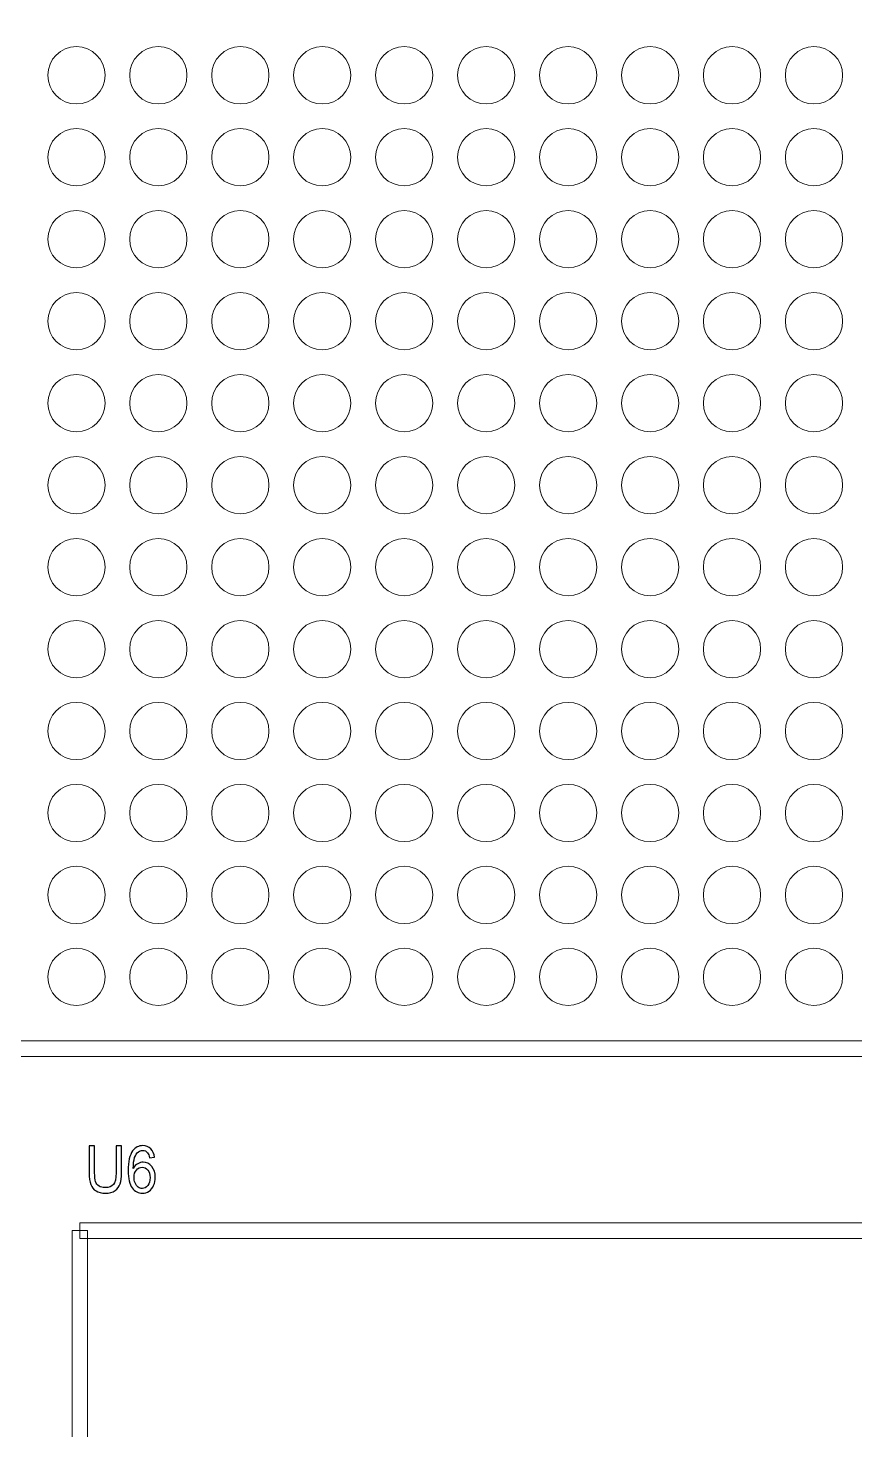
# Model space of a CAD drawing. Header units: millimetres. Extents: x -62 to 58, y -47 to 48.
# Drawn here: x 1.86 to 9.93, y -23.07 to -9.39 of the extents above; entities that cross this region are included whole.
import ezdxf

# ---------------------------------------------------------------- set-up
doc = ezdxf.new("R2010")
doc.units = ezdxf.units.MM
doc.header["$MEASUREMENT"] = 0
for name, color, linetype in [('BG_OUTLINE', 7, 'Continuous'), ('PG_SILKSCREEN_TOP', 7, 'Continuous'), ('PIN_SOLDERMASK_TOP', 7, 'Continuous'), ('RD_SILKSCREEN_TOP', 7, 'Continuous')]:
    doc.layers.add(name, color=color, linetype=linetype)

msp = doc.modelspace()

# ---------------------------------------------------------------- linework, layer by layer
at = {"layer": 'BG_OUTLINE', "lineweight": 9}
msp.add_open_spline([(-39.9999, -35.8165), (-39.9999, -35.8165), (-39.9999, 34.1833), (-39.9999, 34.1833), (-39.9999, 34.1833), (-39.9999, 34.1833), (39.9999, 34.1833), (39.9999, 34.1833), (39.9999, 34.1833), (39.9999, 34.1833), (39.9999, -35.8165), (39.9999, -35.8165), (39.9999, -35.8165), (39.9999, -35.8165), (-39.9999, -35.8165), (-39.9999, -35.8165)], degree=3, knots=[0, 0, 0, 0, 0.25, 0.25, 0.25, 0.25, 0.5, 0.5, 0.5, 0.5, 0.75, 0.75, 0.75, 0.75, 1, 1, 1, 1], dxfattribs=at)
at = {"layer": 'PG_SILKSCREEN_TOP', "lineweight": 9}
for points in [[(0.0314, -19.4249), (0.0314, -19.4249), (0.0314, -19.2725), (0.0314, -19.2725), (0.0314, -19.2725), (0.0314, -19.2725), (23.0317, -19.2725), (23.0317, -19.2725), (23.0317, -19.2725), (23.0317, -19.2725), (23.0317, -19.4249), (23.0317, -19.4249), (23.0317, -19.4249), (23.0317, -19.4249), (0.0314, -19.4249), (0.0314, -19.4249)], [(15.4652, -21.0477), (15.4652, -21.0477), (15.4652, -21.2001), (15.4652, -21.2001), (15.4652, -21.2001), (15.4652, -21.2001), (2.3655, -21.2001), (2.3655, -21.2001), (2.3655, -21.2001), (2.3655, -21.2001), (2.3655, -21.0477), (2.3655, -21.0477), (2.3655, -21.0477), (2.3655, -21.0477), (15.4652, -21.0477), (15.4652, -21.0477)], [(2.2893, -21.1239), (2.2893, -21.1239), (2.4417, -21.1239), (2.4417, -21.1239), (2.4417, -21.1239), (2.4417, -21.1239), (2.4417, -32.724), (2.4417, -32.724), (2.4417, -32.724), (2.4417, -32.724), (2.2893, -32.724), (2.2893, -32.724), (2.2893, -32.724), (2.2893, -32.724), (2.2893, -21.1239), (2.2893, -21.1239)]]:
    msp.add_open_spline(points, degree=3, knots=[0, 0, 0, 0, 0.25, 0.25, 0.25, 0.25, 0.5, 0.5, 0.5, 0.5, 0.75, 0.75, 0.75, 0.75, 1, 1, 1, 1], dxfattribs=at)
at = {"layer": 'PIN_SOLDERMASK_TOP', "lineweight": 9}
for points in [[(2.6111, -9.8485), (2.6111, -9.6942), (2.486, -9.5691), (2.3317, -9.5691), (2.3317, -9.5691), (2.1774, -9.5691), (2.0523, -9.6942), (2.0523, -9.8485), (2.0523, -9.8485), (2.0523, -10.0029), (2.1774, -10.1279), (2.3317, -10.1279), (2.3317, -10.1279), (2.486, -10.1279), (2.6111, -10.0029), (2.6111, -9.8485)], [(3.4109, -9.8485), (3.4109, -9.6942), (3.2858, -9.5691), (3.1315, -9.5691), (3.1315, -9.5691), (2.9772, -9.5691), (2.8521, -9.6942), (2.8521, -9.8485), (2.8521, -9.8485), (2.8521, -10.0029), (2.9772, -10.1279), (3.1315, -10.1279), (3.1315, -10.1279), (3.2858, -10.1279), (3.4109, -10.0029), (3.4109, -9.8485)], [(4.211, -9.8485), (4.211, -9.6942), (4.0859, -9.5691), (3.9316, -9.5691), (3.9316, -9.5691), (3.7773, -9.5691), (3.6522, -9.6942), (3.6522, -9.8485), (3.6522, -9.8485), (3.6522, -10.0029), (3.7773, -10.1279), (3.9316, -10.1279), (3.9316, -10.1279), (4.0859, -10.1279), (4.211, -10.0029), (4.211, -9.8485)], [(5.0109, -9.8485), (5.0109, -9.6942), (4.8858, -9.5691), (4.7315, -9.5691), (4.7315, -9.5691), (4.5772, -9.5691), (4.4521, -9.6942), (4.4521, -9.8485), (4.4521, -9.8485), (4.4521, -10.0029), (4.5772, -10.1279), (4.7315, -10.1279), (4.7315, -10.1279), (4.8858, -10.1279), (5.0109, -10.0029), (5.0109, -9.8485)], [(5.811, -9.8485), (5.811, -9.6942), (5.6859, -9.5691), (5.5316, -9.5691), (5.5316, -9.5691), (5.3773, -9.5691), (5.2522, -9.6942), (5.2522, -9.8485), (5.2522, -9.8485), (5.2522, -10.0029), (5.3773, -10.1279), (5.5316, -10.1279), (5.5316, -10.1279), (5.6859, -10.1279), (5.811, -10.0029), (5.811, -9.8485)], [(6.6111, -9.8485), (6.6111, -9.6942), (6.486, -9.5691), (6.3317, -9.5691), (6.3317, -9.5691), (6.1774, -9.5691), (6.0523, -9.6942), (6.0523, -9.8485), (6.0523, -9.8485), (6.0523, -10.0029), (6.1774, -10.1279), (6.3317, -10.1279), (6.3317, -10.1279), (6.486, -10.1279), (6.6111, -10.0029), (6.6111, -9.8485)], [(7.4109, -9.8485), (7.4109, -9.6942), (7.2858, -9.5691), (7.1315, -9.5691), (7.1315, -9.5691), (6.9772, -9.5691), (6.8521, -9.6942), (6.8521, -9.8485), (6.8521, -9.8485), (6.8521, -10.0029), (6.9772, -10.1279), (7.1315, -10.1279), (7.1315, -10.1279), (7.2858, -10.1279), (7.4109, -10.0029), (7.4109, -9.8485)], [(8.211, -9.8485), (8.211, -9.6942), (8.0859, -9.5691), (7.9316, -9.5691), (7.9316, -9.5691), (7.7773, -9.5691), (7.6522, -9.6942), (7.6522, -9.8485), (7.6522, -9.8485), (7.6522, -10.0029), (7.7773, -10.1279), (7.9316, -10.1279), (7.9316, -10.1279), (8.0859, -10.1279), (8.211, -10.0029), (8.211, -9.8485)], [(9.0109, -9.8485), (9.0109, -9.6942), (8.8858, -9.5691), (8.7315, -9.5691), (8.7315, -9.5691), (8.5771, -9.5691), (8.4521, -9.6942), (8.4521, -9.8485), (8.4521, -9.8485), (8.4521, -10.0029), (8.5771, -10.1279), (8.7315, -10.1279), (8.7315, -10.1279), (8.8858, -10.1279), (9.0109, -10.0029), (9.0109, -9.8485)], [(9.811, -9.8485), (9.811, -9.6942), (9.6859, -9.5691), (9.5316, -9.5691), (9.5316, -9.5691), (9.3772, -9.5691), (9.2522, -9.6942), (9.2522, -9.8485), (9.2522, -9.8485), (9.2522, -10.0029), (9.3772, -10.1279), (9.5316, -10.1279), (9.5316, -10.1279), (9.6859, -10.1279), (9.811, -10.0029), (9.811, -9.8485)], [(2.6111, -10.6486), (2.6111, -10.4943), (2.486, -10.3692), (2.3317, -10.3692), (2.3317, -10.3692), (2.1774, -10.3692), (2.0523, -10.4943), (2.0523, -10.6486), (2.0523, -10.6486), (2.0523, -10.803), (2.1774, -10.928), (2.3317, -10.928), (2.3317, -10.928), (2.486, -10.928), (2.6111, -10.803), (2.6111, -10.6486)], [(3.4109, -10.6486), (3.4109, -10.4943), (3.2858, -10.3692), (3.1315, -10.3692), (3.1315, -10.3692), (2.9772, -10.3692), (2.8521, -10.4943), (2.8521, -10.6486), (2.8521, -10.6486), (2.8521, -10.803), (2.9772, -10.928), (3.1315, -10.928), (3.1315, -10.928), (3.2858, -10.928), (3.4109, -10.803), (3.4109, -10.6486)], [(4.211, -10.6486), (4.211, -10.4943), (4.0859, -10.3692), (3.9316, -10.3692), (3.9316, -10.3692), (3.7773, -10.3692), (3.6522, -10.4943), (3.6522, -10.6486), (3.6522, -10.6486), (3.6522, -10.803), (3.7773, -10.928), (3.9316, -10.928), (3.9316, -10.928), (4.0859, -10.928), (4.211, -10.803), (4.211, -10.6486)], [(5.0109, -10.6486), (5.0109, -10.4943), (4.8858, -10.3692), (4.7315, -10.3692), (4.7315, -10.3692), (4.5772, -10.3692), (4.4521, -10.4943), (4.4521, -10.6486), (4.4521, -10.6486), (4.4521, -10.803), (4.5772, -10.928), (4.7315, -10.928), (4.7315, -10.928), (4.8858, -10.928), (5.0109, -10.803), (5.0109, -10.6486)], [(5.811, -10.6486), (5.811, -10.4943), (5.6859, -10.3692), (5.5316, -10.3692), (5.5316, -10.3692), (5.3773, -10.3692), (5.2522, -10.4943), (5.2522, -10.6486), (5.2522, -10.6486), (5.2522, -10.803), (5.3773, -10.928), (5.5316, -10.928), (5.5316, -10.928), (5.6859, -10.928), (5.811, -10.803), (5.811, -10.6486)], [(6.6111, -10.6486), (6.6111, -10.4943), (6.486, -10.3692), (6.3317, -10.3692), (6.3317, -10.3692), (6.1774, -10.3692), (6.0523, -10.4943), (6.0523, -10.6486), (6.0523, -10.6486), (6.0523, -10.803), (6.1774, -10.928), (6.3317, -10.928), (6.3317, -10.928), (6.486, -10.928), (6.6111, -10.803), (6.6111, -10.6486)], [(7.4109, -10.6486), (7.4109, -10.4943), (7.2858, -10.3692), (7.1315, -10.3692), (7.1315, -10.3692), (6.9772, -10.3692), (6.8521, -10.4943), (6.8521, -10.6486), (6.8521, -10.6486), (6.8521, -10.803), (6.9772, -10.928), (7.1315, -10.928), (7.1315, -10.928), (7.2858, -10.928), (7.4109, -10.803), (7.4109, -10.6486)], [(8.211, -10.6486), (8.211, -10.4943), (8.0859, -10.3692), (7.9316, -10.3692), (7.9316, -10.3692), (7.7773, -10.3692), (7.6522, -10.4943), (7.6522, -10.6486), (7.6522, -10.6486), (7.6522, -10.803), (7.7773, -10.928), (7.9316, -10.928), (7.9316, -10.928), (8.0859, -10.928), (8.211, -10.803), (8.211, -10.6486)], [(9.0109, -10.6486), (9.0109, -10.4943), (8.8858, -10.3692), (8.7315, -10.3692), (8.7315, -10.3692), (8.5771, -10.3692), (8.4521, -10.4943), (8.4521, -10.6486), (8.4521, -10.6486), (8.4521, -10.803), (8.5771, -10.928), (8.7315, -10.928), (8.7315, -10.928), (8.8858, -10.928), (9.0109, -10.803), (9.0109, -10.6486)], [(9.811, -10.6486), (9.811, -10.4943), (9.6859, -10.3692), (9.5316, -10.3692), (9.5316, -10.3692), (9.3772, -10.3692), (9.2522, -10.4943), (9.2522, -10.6486), (9.2522, -10.6486), (9.2522, -10.803), (9.3772, -10.928), (9.5316, -10.928), (9.5316, -10.928), (9.6859, -10.928), (9.811, -10.803), (9.811, -10.6486)], [(2.6111, -11.4485), (2.6111, -11.2942), (2.486, -11.1691), (2.3317, -11.1691), (2.3317, -11.1691), (2.1774, -11.1691), (2.0523, -11.2942), (2.0523, -11.4485), (2.0523, -11.4485), (2.0523, -11.6028), (2.1774, -11.7279), (2.3317, -11.7279), (2.3317, -11.7279), (2.486, -11.7279), (2.6111, -11.6028), (2.6111, -11.4485)], [(3.4109, -11.4485), (3.4109, -11.2942), (3.2858, -11.1691), (3.1315, -11.1691), (3.1315, -11.1691), (2.9772, -11.1691), (2.8521, -11.2942), (2.8521, -11.4485), (2.8521, -11.4485), (2.8521, -11.6028), (2.9772, -11.7279), (3.1315, -11.7279), (3.1315, -11.7279), (3.2858, -11.7279), (3.4109, -11.6028), (3.4109, -11.4485)], [(4.211, -11.4485), (4.211, -11.2942), (4.0859, -11.1691), (3.9316, -11.1691), (3.9316, -11.1691), (3.7773, -11.1691), (3.6522, -11.2942), (3.6522, -11.4485), (3.6522, -11.4485), (3.6522, -11.6028), (3.7773, -11.7279), (3.9316, -11.7279), (3.9316, -11.7279), (4.0859, -11.7279), (4.211, -11.6028), (4.211, -11.4485)], [(5.0109, -11.4485), (5.0109, -11.2942), (4.8858, -11.1691), (4.7315, -11.1691), (4.7315, -11.1691), (4.5772, -11.1691), (4.4521, -11.2942), (4.4521, -11.4485), (4.4521, -11.4485), (4.4521, -11.6028), (4.5772, -11.7279), (4.7315, -11.7279), (4.7315, -11.7279), (4.8858, -11.7279), (5.0109, -11.6028), (5.0109, -11.4485)], [(5.811, -11.4485), (5.811, -11.2942), (5.6859, -11.1691), (5.5316, -11.1691), (5.5316, -11.1691), (5.3773, -11.1691), (5.2522, -11.2942), (5.2522, -11.4485), (5.2522, -11.4485), (5.2522, -11.6028), (5.3773, -11.7279), (5.5316, -11.7279), (5.5316, -11.7279), (5.6859, -11.7279), (5.811, -11.6028), (5.811, -11.4485)], [(6.6111, -11.4485), (6.6111, -11.2942), (6.486, -11.1691), (6.3317, -11.1691), (6.3317, -11.1691), (6.1774, -11.1691), (6.0523, -11.2942), (6.0523, -11.4485), (6.0523, -11.4485), (6.0523, -11.6028), (6.1774, -11.7279), (6.3317, -11.7279), (6.3317, -11.7279), (6.486, -11.7279), (6.6111, -11.6028), (6.6111, -11.4485)], [(7.4109, -11.4485), (7.4109, -11.2942), (7.2858, -11.1691), (7.1315, -11.1691), (7.1315, -11.1691), (6.9772, -11.1691), (6.8521, -11.2942), (6.8521, -11.4485), (6.8521, -11.4485), (6.8521, -11.6028), (6.9772, -11.7279), (7.1315, -11.7279), (7.1315, -11.7279), (7.2858, -11.7279), (7.4109, -11.6028), (7.4109, -11.4485)], [(8.211, -11.4485), (8.211, -11.2942), (8.0859, -11.1691), (7.9316, -11.1691), (7.9316, -11.1691), (7.7773, -11.1691), (7.6522, -11.2942), (7.6522, -11.4485), (7.6522, -11.4485), (7.6522, -11.6028), (7.7773, -11.7279), (7.9316, -11.7279), (7.9316, -11.7279), (8.0859, -11.7279), (8.211, -11.6028), (8.211, -11.4485)], [(9.0109, -11.4485), (9.0109, -11.2942), (8.8858, -11.1691), (8.7315, -11.1691), (8.7315, -11.1691), (8.5771, -11.1691), (8.4521, -11.2942), (8.4521, -11.4485), (8.4521, -11.4485), (8.4521, -11.6028), (8.5771, -11.7279), (8.7315, -11.7279), (8.7315, -11.7279), (8.8858, -11.7279), (9.0109, -11.6028), (9.0109, -11.4485)], [(9.811, -11.4485), (9.811, -11.2942), (9.6859, -11.1691), (9.5316, -11.1691), (9.5316, -11.1691), (9.3772, -11.1691), (9.2522, -11.2942), (9.2522, -11.4485), (9.2522, -11.4485), (9.2522, -11.6028), (9.3772, -11.7279), (9.5316, -11.7279), (9.5316, -11.7279), (9.6859, -11.7279), (9.811, -11.6028), (9.811, -11.4485)], [(2.6111, -12.2486), (2.6111, -12.0943), (2.486, -11.9692), (2.3317, -11.9692), (2.3317, -11.9692), (2.1774, -11.9692), (2.0523, -12.0943), (2.0523, -12.2486), (2.0523, -12.2486), (2.0523, -12.4029), (2.1774, -12.528), (2.3317, -12.528), (2.3317, -12.528), (2.486, -12.528), (2.6111, -12.4029), (2.6111, -12.2486)], [(3.4109, -12.2486), (3.4109, -12.0943), (3.2858, -11.9692), (3.1315, -11.9692), (3.1315, -11.9692), (2.9772, -11.9692), (2.8521, -12.0943), (2.8521, -12.2486), (2.8521, -12.2486), (2.8521, -12.4029), (2.9772, -12.528), (3.1315, -12.528), (3.1315, -12.528), (3.2858, -12.528), (3.4109, -12.4029), (3.4109, -12.2486)], [(4.211, -12.2486), (4.211, -12.0943), (4.0859, -11.9692), (3.9316, -11.9692), (3.9316, -11.9692), (3.7773, -11.9692), (3.6522, -12.0943), (3.6522, -12.2486), (3.6522, -12.2486), (3.6522, -12.4029), (3.7773, -12.528), (3.9316, -12.528), (3.9316, -12.528), (4.0859, -12.528), (4.211, -12.4029), (4.211, -12.2486)], [(5.0109, -12.2486), (5.0109, -12.0943), (4.8858, -11.9692), (4.7315, -11.9692), (4.7315, -11.9692), (4.5772, -11.9692), (4.4521, -12.0943), (4.4521, -12.2486), (4.4521, -12.2486), (4.4521, -12.4029), (4.5772, -12.528), (4.7315, -12.528), (4.7315, -12.528), (4.8858, -12.528), (5.0109, -12.4029), (5.0109, -12.2486)], [(5.811, -12.2486), (5.811, -12.0943), (5.6859, -11.9692), (5.5316, -11.9692), (5.5316, -11.9692), (5.3773, -11.9692), (5.2522, -12.0943), (5.2522, -12.2486), (5.2522, -12.2486), (5.2522, -12.4029), (5.3773, -12.528), (5.5316, -12.528), (5.5316, -12.528), (5.6859, -12.528), (5.811, -12.4029), (5.811, -12.2486)], [(6.6111, -12.2486), (6.6111, -12.0943), (6.486, -11.9692), (6.3317, -11.9692), (6.3317, -11.9692), (6.1774, -11.9692), (6.0523, -12.0943), (6.0523, -12.2486), (6.0523, -12.2486), (6.0523, -12.4029), (6.1774, -12.528), (6.3317, -12.528), (6.3317, -12.528), (6.486, -12.528), (6.6111, -12.4029), (6.6111, -12.2486)], [(7.4109, -12.2486), (7.4109, -12.0943), (7.2858, -11.9692), (7.1315, -11.9692), (7.1315, -11.9692), (6.9772, -11.9692), (6.8521, -12.0943), (6.8521, -12.2486), (6.8521, -12.2486), (6.8521, -12.4029), (6.9772, -12.528), (7.1315, -12.528), (7.1315, -12.528), (7.2858, -12.528), (7.4109, -12.4029), (7.4109, -12.2486)], [(8.211, -12.2486), (8.211, -12.0943), (8.0859, -11.9692), (7.9316, -11.9692), (7.9316, -11.9692), (7.7773, -11.9692), (7.6522, -12.0943), (7.6522, -12.2486), (7.6522, -12.2486), (7.6522, -12.4029), (7.7773, -12.528), (7.9316, -12.528), (7.9316, -12.528), (8.0859, -12.528), (8.211, -12.4029), (8.211, -12.2486)], [(9.0109, -12.2486), (9.0109, -12.0943), (8.8858, -11.9692), (8.7315, -11.9692), (8.7315, -11.9692), (8.5771, -11.9692), (8.4521, -12.0943), (8.4521, -12.2486), (8.4521, -12.2486), (8.4521, -12.4029), (8.5771, -12.528), (8.7315, -12.528), (8.7315, -12.528), (8.8858, -12.528), (9.0109, -12.4029), (9.0109, -12.2486)], [(9.811, -12.2486), (9.811, -12.0943), (9.6859, -11.9692), (9.5316, -11.9692), (9.5316, -11.9692), (9.3772, -11.9692), (9.2522, -12.0943), (9.2522, -12.2486), (9.2522, -12.2486), (9.2522, -12.4029), (9.3772, -12.528), (9.5316, -12.528), (9.5316, -12.528), (9.6859, -12.528), (9.811, -12.4029), (9.811, -12.2486)], [(2.6111, -13.0484), (2.6111, -12.8941), (2.486, -12.769), (2.3317, -12.769), (2.3317, -12.769), (2.1774, -12.769), (2.0523, -12.8941), (2.0523, -13.0484), (2.0523, -13.0484), (2.0523, -13.2027), (2.1774, -13.3278), (2.3317, -13.3278), (2.3317, -13.3278), (2.486, -13.3278), (2.6111, -13.2027), (2.6111, -13.0484)], [(3.4109, -13.0484), (3.4109, -12.8941), (3.2858, -12.769), (3.1315, -12.769), (3.1315, -12.769), (2.9772, -12.769), (2.8521, -12.8941), (2.8521, -13.0484), (2.8521, -13.0484), (2.8521, -13.2027), (2.9772, -13.3278), (3.1315, -13.3278), (3.1315, -13.3278), (3.2858, -13.3278), (3.4109, -13.2027), (3.4109, -13.0484)], [(4.211, -13.0484), (4.211, -12.8941), (4.0859, -12.769), (3.9316, -12.769), (3.9316, -12.769), (3.7773, -12.769), (3.6522, -12.8941), (3.6522, -13.0484), (3.6522, -13.0484), (3.6522, -13.2027), (3.7773, -13.3278), (3.9316, -13.3278), (3.9316, -13.3278), (4.0859, -13.3278), (4.211, -13.2027), (4.211, -13.0484)], [(5.0109, -13.0484), (5.0109, -12.8941), (4.8858, -12.769), (4.7315, -12.769), (4.7315, -12.769), (4.5772, -12.769), (4.4521, -12.8941), (4.4521, -13.0484), (4.4521, -13.0484), (4.4521, -13.2027), (4.5772, -13.3278), (4.7315, -13.3278), (4.7315, -13.3278), (4.8858, -13.3278), (5.0109, -13.2027), (5.0109, -13.0484)], [(5.811, -13.0484), (5.811, -12.8941), (5.6859, -12.769), (5.5316, -12.769), (5.5316, -12.769), (5.3773, -12.769), (5.2522, -12.8941), (5.2522, -13.0484), (5.2522, -13.0484), (5.2522, -13.2027), (5.3773, -13.3278), (5.5316, -13.3278), (5.5316, -13.3278), (5.6859, -13.3278), (5.811, -13.2027), (5.811, -13.0484)], [(6.6111, -13.0484), (6.6111, -12.8941), (6.486, -12.769), (6.3317, -12.769), (6.3317, -12.769), (6.1774, -12.769), (6.0523, -12.8941), (6.0523, -13.0484), (6.0523, -13.0484), (6.0523, -13.2027), (6.1774, -13.3278), (6.3317, -13.3278), (6.3317, -13.3278), (6.486, -13.3278), (6.6111, -13.2027), (6.6111, -13.0484)], [(7.4109, -13.0484), (7.4109, -12.8941), (7.2858, -12.769), (7.1315, -12.769), (7.1315, -12.769), (6.9772, -12.769), (6.8521, -12.8941), (6.8521, -13.0484), (6.8521, -13.0484), (6.8521, -13.2027), (6.9772, -13.3278), (7.1315, -13.3278), (7.1315, -13.3278), (7.2858, -13.3278), (7.4109, -13.2027), (7.4109, -13.0484)], [(8.211, -13.0484), (8.211, -12.8941), (8.0859, -12.769), (7.9316, -12.769), (7.9316, -12.769), (7.7773, -12.769), (7.6522, -12.8941), (7.6522, -13.0484), (7.6522, -13.0484), (7.6522, -13.2027), (7.7773, -13.3278), (7.9316, -13.3278), (7.9316, -13.3278), (8.0859, -13.3278), (8.211, -13.2027), (8.211, -13.0484)], [(9.0109, -13.0484), (9.0109, -12.8941), (8.8858, -12.769), (8.7315, -12.769), (8.7315, -12.769), (8.5771, -12.769), (8.4521, -12.8941), (8.4521, -13.0484), (8.4521, -13.0484), (8.4521, -13.2027), (8.5771, -13.3278), (8.7315, -13.3278), (8.7315, -13.3278), (8.8858, -13.3278), (9.0109, -13.2027), (9.0109, -13.0484)], [(9.811, -13.0484), (9.811, -12.8941), (9.6859, -12.769), (9.5316, -12.769), (9.5316, -12.769), (9.3772, -12.769), (9.2522, -12.8941), (9.2522, -13.0484), (9.2522, -13.0484), (9.2522, -13.2027), (9.3772, -13.3278), (9.5316, -13.3278), (9.5316, -13.3278), (9.6859, -13.3278), (9.811, -13.2027), (9.811, -13.0484)], [(2.6111, -13.8485), (2.6111, -13.6942), (2.486, -13.5691), (2.3317, -13.5691), (2.3317, -13.5691), (2.1774, -13.5691), (2.0523, -13.6942), (2.0523, -13.8485), (2.0523, -13.8485), (2.0523, -14.0028), (2.1774, -14.1279), (2.3317, -14.1279), (2.3317, -14.1279), (2.486, -14.1279), (2.6111, -14.0028), (2.6111, -13.8485)], [(3.4109, -13.8485), (3.4109, -13.6942), (3.2858, -13.5691), (3.1315, -13.5691), (3.1315, -13.5691), (2.9772, -13.5691), (2.8521, -13.6942), (2.8521, -13.8485), (2.8521, -13.8485), (2.8521, -14.0028), (2.9772, -14.1279), (3.1315, -14.1279), (3.1315, -14.1279), (3.2858, -14.1279), (3.4109, -14.0028), (3.4109, -13.8485)], [(4.211, -13.8485), (4.211, -13.6942), (4.0859, -13.5691), (3.9316, -13.5691), (3.9316, -13.5691), (3.7773, -13.5691), (3.6522, -13.6942), (3.6522, -13.8485), (3.6522, -13.8485), (3.6522, -14.0028), (3.7773, -14.1279), (3.9316, -14.1279), (3.9316, -14.1279), (4.0859, -14.1279), (4.211, -14.0028), (4.211, -13.8485)], [(5.0109, -13.8485), (5.0109, -13.6942), (4.8858, -13.5691), (4.7315, -13.5691), (4.7315, -13.5691), (4.5772, -13.5691), (4.4521, -13.6942), (4.4521, -13.8485), (4.4521, -13.8485), (4.4521, -14.0028), (4.5772, -14.1279), (4.7315, -14.1279), (4.7315, -14.1279), (4.8858, -14.1279), (5.0109, -14.0028), (5.0109, -13.8485)], [(5.811, -13.8485), (5.811, -13.6942), (5.6859, -13.5691), (5.5316, -13.5691), (5.5316, -13.5691), (5.3773, -13.5691), (5.2522, -13.6942), (5.2522, -13.8485), (5.2522, -13.8485), (5.2522, -14.0028), (5.3773, -14.1279), (5.5316, -14.1279), (5.5316, -14.1279), (5.6859, -14.1279), (5.811, -14.0028), (5.811, -13.8485)], [(6.6111, -13.8485), (6.6111, -13.6942), (6.486, -13.5691), (6.3317, -13.5691), (6.3317, -13.5691), (6.1774, -13.5691), (6.0523, -13.6942), (6.0523, -13.8485), (6.0523, -13.8485), (6.0523, -14.0028), (6.1774, -14.1279), (6.3317, -14.1279), (6.3317, -14.1279), (6.486, -14.1279), (6.6111, -14.0028), (6.6111, -13.8485)], [(7.4109, -13.8485), (7.4109, -13.6942), (7.2858, -13.5691), (7.1315, -13.5691), (7.1315, -13.5691), (6.9772, -13.5691), (6.8521, -13.6942), (6.8521, -13.8485), (6.8521, -13.8485), (6.8521, -14.0028), (6.9772, -14.1279), (7.1315, -14.1279), (7.1315, -14.1279), (7.2858, -14.1279), (7.4109, -14.0028), (7.4109, -13.8485)], [(8.211, -13.8485), (8.211, -13.6942), (8.0859, -13.5691), (7.9316, -13.5691), (7.9316, -13.5691), (7.7773, -13.5691), (7.6522, -13.6942), (7.6522, -13.8485), (7.6522, -13.8485), (7.6522, -14.0028), (7.7773, -14.1279), (7.9316, -14.1279), (7.9316, -14.1279), (8.0859, -14.1279), (8.211, -14.0028), (8.211, -13.8485)], [(9.0109, -13.8485), (9.0109, -13.6942), (8.8858, -13.5691), (8.7315, -13.5691), (8.7315, -13.5691), (8.5771, -13.5691), (8.4521, -13.6942), (8.4521, -13.8485), (8.4521, -13.8485), (8.4521, -14.0028), (8.5771, -14.1279), (8.7315, -14.1279), (8.7315, -14.1279), (8.8858, -14.1279), (9.0109, -14.0028), (9.0109, -13.8485)], [(9.811, -13.8485), (9.811, -13.6942), (9.6859, -13.5691), (9.5316, -13.5691), (9.5316, -13.5691), (9.3772, -13.5691), (9.2522, -13.6942), (9.2522, -13.8485), (9.2522, -13.8485), (9.2522, -14.0028), (9.3772, -14.1279), (9.5316, -14.1279), (9.5316, -14.1279), (9.6859, -14.1279), (9.811, -14.0028), (9.811, -13.8485)], [(2.6111, -14.6486), (2.6111, -14.4943), (2.486, -14.3692), (2.3317, -14.3692), (2.3317, -14.3692), (2.1774, -14.3692), (2.0523, -14.4943), (2.0523, -14.6486), (2.0523, -14.6486), (2.0523, -14.8029), (2.1774, -14.928), (2.3317, -14.928), (2.3317, -14.928), (2.486, -14.928), (2.6111, -14.8029), (2.6111, -14.6486)], [(3.4109, -14.6486), (3.4109, -14.4943), (3.2858, -14.3692), (3.1315, -14.3692), (3.1315, -14.3692), (2.9772, -14.3692), (2.8521, -14.4943), (2.8521, -14.6486), (2.8521, -14.6486), (2.8521, -14.8029), (2.9772, -14.928), (3.1315, -14.928), (3.1315, -14.928), (3.2858, -14.928), (3.4109, -14.8029), (3.4109, -14.6486)], [(4.211, -14.6486), (4.211, -14.4943), (4.0859, -14.3692), (3.9316, -14.3692), (3.9316, -14.3692), (3.7773, -14.3692), (3.6522, -14.4943), (3.6522, -14.6486), (3.6522, -14.6486), (3.6522, -14.8029), (3.7773, -14.928), (3.9316, -14.928), (3.9316, -14.928), (4.0859, -14.928), (4.211, -14.8029), (4.211, -14.6486)], [(5.0109, -14.6486), (5.0109, -14.4943), (4.8858, -14.3692), (4.7315, -14.3692), (4.7315, -14.3692), (4.5772, -14.3692), (4.4521, -14.4943), (4.4521, -14.6486), (4.4521, -14.6486), (4.4521, -14.8029), (4.5772, -14.928), (4.7315, -14.928), (4.7315, -14.928), (4.8858, -14.928), (5.0109, -14.8029), (5.0109, -14.6486)], [(5.811, -14.6486), (5.811, -14.4943), (5.6859, -14.3692), (5.5316, -14.3692), (5.5316, -14.3692), (5.3773, -14.3692), (5.2522, -14.4943), (5.2522, -14.6486), (5.2522, -14.6486), (5.2522, -14.8029), (5.3773, -14.928), (5.5316, -14.928), (5.5316, -14.928), (5.6859, -14.928), (5.811, -14.8029), (5.811, -14.6486)], [(6.6111, -14.6486), (6.6111, -14.4943), (6.486, -14.3692), (6.3317, -14.3692), (6.3317, -14.3692), (6.1774, -14.3692), (6.0523, -14.4943), (6.0523, -14.6486), (6.0523, -14.6486), (6.0523, -14.8029), (6.1774, -14.928), (6.3317, -14.928), (6.3317, -14.928), (6.486, -14.928), (6.6111, -14.8029), (6.6111, -14.6486)], [(7.4109, -14.6486), (7.4109, -14.4943), (7.2858, -14.3692), (7.1315, -14.3692), (7.1315, -14.3692), (6.9772, -14.3692), (6.8521, -14.4943), (6.8521, -14.6486), (6.8521, -14.6486), (6.8521, -14.8029), (6.9772, -14.928), (7.1315, -14.928), (7.1315, -14.928), (7.2858, -14.928), (7.4109, -14.8029), (7.4109, -14.6486)], [(8.211, -14.6486), (8.211, -14.4943), (8.0859, -14.3692), (7.9316, -14.3692), (7.9316, -14.3692), (7.7773, -14.3692), (7.6522, -14.4943), (7.6522, -14.6486), (7.6522, -14.6486), (7.6522, -14.8029), (7.7773, -14.928), (7.9316, -14.928), (7.9316, -14.928), (8.0859, -14.928), (8.211, -14.8029), (8.211, -14.6486)], [(9.0109, -14.6486), (9.0109, -14.4943), (8.8858, -14.3692), (8.7315, -14.3692), (8.7315, -14.3692), (8.5771, -14.3692), (8.4521, -14.4943), (8.4521, -14.6486), (8.4521, -14.6486), (8.4521, -14.8029), (8.5771, -14.928), (8.7315, -14.928), (8.7315, -14.928), (8.8858, -14.928), (9.0109, -14.8029), (9.0109, -14.6486)], [(9.811, -14.6486), (9.811, -14.4943), (9.6859, -14.3692), (9.5316, -14.3692), (9.5316, -14.3692), (9.3772, -14.3692), (9.2522, -14.4943), (9.2522, -14.6486), (9.2522, -14.6486), (9.2522, -14.8029), (9.3772, -14.928), (9.5316, -14.928), (9.5316, -14.928), (9.6859, -14.928), (9.811, -14.8029), (9.811, -14.6486)], [(2.6111, -15.4485), (2.6111, -15.2942), (2.486, -15.1691), (2.3317, -15.1691), (2.3317, -15.1691), (2.1774, -15.1691), (2.0523, -15.2942), (2.0523, -15.4485), (2.0523, -15.4485), (2.0523, -15.6028), (2.1774, -15.7279), (2.3317, -15.7279), (2.3317, -15.7279), (2.486, -15.7279), (2.6111, -15.6028), (2.6111, -15.4485)], [(3.4109, -15.4485), (3.4109, -15.2942), (3.2858, -15.1691), (3.1315, -15.1691), (3.1315, -15.1691), (2.9772, -15.1691), (2.8521, -15.2942), (2.8521, -15.4485), (2.8521, -15.4485), (2.8521, -15.6028), (2.9772, -15.7279), (3.1315, -15.7279), (3.1315, -15.7279), (3.2858, -15.7279), (3.4109, -15.6028), (3.4109, -15.4485)], [(4.211, -15.4485), (4.211, -15.2942), (4.0859, -15.1691), (3.9316, -15.1691), (3.9316, -15.1691), (3.7773, -15.1691), (3.6522, -15.2942), (3.6522, -15.4485), (3.6522, -15.4485), (3.6522, -15.6028), (3.7773, -15.7279), (3.9316, -15.7279), (3.9316, -15.7279), (4.0859, -15.7279), (4.211, -15.6028), (4.211, -15.4485)], [(5.0109, -15.4485), (5.0109, -15.2942), (4.8858, -15.1691), (4.7315, -15.1691), (4.7315, -15.1691), (4.5772, -15.1691), (4.4521, -15.2942), (4.4521, -15.4485), (4.4521, -15.4485), (4.4521, -15.6028), (4.5772, -15.7279), (4.7315, -15.7279), (4.7315, -15.7279), (4.8858, -15.7279), (5.0109, -15.6028), (5.0109, -15.4485)], [(5.811, -15.4485), (5.811, -15.2942), (5.6859, -15.1691), (5.5316, -15.1691), (5.5316, -15.1691), (5.3773, -15.1691), (5.2522, -15.2942), (5.2522, -15.4485), (5.2522, -15.4485), (5.2522, -15.6028), (5.3773, -15.7279), (5.5316, -15.7279), (5.5316, -15.7279), (5.6859, -15.7279), (5.811, -15.6028), (5.811, -15.4485)], [(6.6111, -15.4485), (6.6111, -15.2942), (6.486, -15.1691), (6.3317, -15.1691), (6.3317, -15.1691), (6.1774, -15.1691), (6.0523, -15.2942), (6.0523, -15.4485), (6.0523, -15.4485), (6.0523, -15.6028), (6.1774, -15.7279), (6.3317, -15.7279), (6.3317, -15.7279), (6.486, -15.7279), (6.6111, -15.6028), (6.6111, -15.4485)], [(7.4109, -15.4485), (7.4109, -15.2942), (7.2858, -15.1691), (7.1315, -15.1691), (7.1315, -15.1691), (6.9772, -15.1691), (6.8521, -15.2942), (6.8521, -15.4485), (6.8521, -15.4485), (6.8521, -15.6028), (6.9772, -15.7279), (7.1315, -15.7279), (7.1315, -15.7279), (7.2858, -15.7279), (7.4109, -15.6028), (7.4109, -15.4485)], [(8.211, -15.4485), (8.211, -15.2942), (8.0859, -15.1691), (7.9316, -15.1691), (7.9316, -15.1691), (7.7773, -15.1691), (7.6522, -15.2942), (7.6522, -15.4485), (7.6522, -15.4485), (7.6522, -15.6028), (7.7773, -15.7279), (7.9316, -15.7279), (7.9316, -15.7279), (8.0859, -15.7279), (8.211, -15.6028), (8.211, -15.4485)], [(9.0109, -15.4485), (9.0109, -15.2942), (8.8858, -15.1691), (8.7315, -15.1691), (8.7315, -15.1691), (8.5771, -15.1691), (8.4521, -15.2942), (8.4521, -15.4485), (8.4521, -15.4485), (8.4521, -15.6028), (8.5771, -15.7279), (8.7315, -15.7279), (8.7315, -15.7279), (8.8858, -15.7279), (9.0109, -15.6028), (9.0109, -15.4485)], [(9.811, -15.4485), (9.811, -15.2942), (9.6859, -15.1691), (9.5316, -15.1691), (9.5316, -15.1691), (9.3772, -15.1691), (9.2522, -15.2942), (9.2522, -15.4485), (9.2522, -15.4485), (9.2522, -15.6028), (9.3772, -15.7279), (9.5316, -15.7279), (9.5316, -15.7279), (9.6859, -15.7279), (9.811, -15.6028), (9.811, -15.4485)], [(2.6111, -16.2486), (2.6111, -16.0943), (2.486, -15.9692), (2.3317, -15.9692), (2.3317, -15.9692), (2.1774, -15.9692), (2.0523, -16.0943), (2.0523, -16.2486), (2.0523, -16.2486), (2.0523, -16.4029), (2.1774, -16.528), (2.3317, -16.528), (2.3317, -16.528), (2.486, -16.528), (2.6111, -16.4029), (2.6111, -16.2486)], [(3.4109, -16.2486), (3.4109, -16.0943), (3.2858, -15.9692), (3.1315, -15.9692), (3.1315, -15.9692), (2.9772, -15.9692), (2.8521, -16.0943), (2.8521, -16.2486), (2.8521, -16.2486), (2.8521, -16.4029), (2.9772, -16.528), (3.1315, -16.528), (3.1315, -16.528), (3.2858, -16.528), (3.4109, -16.4029), (3.4109, -16.2486)], [(4.211, -16.2486), (4.211, -16.0943), (4.0859, -15.9692), (3.9316, -15.9692), (3.9316, -15.9692), (3.7773, -15.9692), (3.6522, -16.0943), (3.6522, -16.2486), (3.6522, -16.2486), (3.6522, -16.4029), (3.7773, -16.528), (3.9316, -16.528), (3.9316, -16.528), (4.0859, -16.528), (4.211, -16.4029), (4.211, -16.2486)], [(5.0109, -16.2486), (5.0109, -16.0943), (4.8858, -15.9692), (4.7315, -15.9692), (4.7315, -15.9692), (4.5772, -15.9692), (4.4521, -16.0943), (4.4521, -16.2486), (4.4521, -16.2486), (4.4521, -16.4029), (4.5772, -16.528), (4.7315, -16.528), (4.7315, -16.528), (4.8858, -16.528), (5.0109, -16.4029), (5.0109, -16.2486)], [(5.811, -16.2486), (5.811, -16.0943), (5.6859, -15.9692), (5.5316, -15.9692), (5.5316, -15.9692), (5.3773, -15.9692), (5.2522, -16.0943), (5.2522, -16.2486), (5.2522, -16.2486), (5.2522, -16.4029), (5.3773, -16.528), (5.5316, -16.528), (5.5316, -16.528), (5.6859, -16.528), (5.811, -16.4029), (5.811, -16.2486)], [(6.6111, -16.2486), (6.6111, -16.0943), (6.486, -15.9692), (6.3317, -15.9692), (6.3317, -15.9692), (6.1774, -15.9692), (6.0523, -16.0943), (6.0523, -16.2486), (6.0523, -16.2486), (6.0523, -16.4029), (6.1774, -16.528), (6.3317, -16.528), (6.3317, -16.528), (6.486, -16.528), (6.6111, -16.4029), (6.6111, -16.2486)], [(7.4109, -16.2486), (7.4109, -16.0943), (7.2858, -15.9692), (7.1315, -15.9692), (7.1315, -15.9692), (6.9772, -15.9692), (6.8521, -16.0943), (6.8521, -16.2486), (6.8521, -16.2486), (6.8521, -16.4029), (6.9772, -16.528), (7.1315, -16.528), (7.1315, -16.528), (7.2858, -16.528), (7.4109, -16.4029), (7.4109, -16.2486)], [(8.211, -16.2486), (8.211, -16.0943), (8.0859, -15.9692), (7.9316, -15.9692), (7.9316, -15.9692), (7.7773, -15.9692), (7.6522, -16.0943), (7.6522, -16.2486), (7.6522, -16.2486), (7.6522, -16.4029), (7.7773, -16.528), (7.9316, -16.528), (7.9316, -16.528), (8.0859, -16.528), (8.211, -16.4029), (8.211, -16.2486)], [(9.0109, -16.2486), (9.0109, -16.0943), (8.8858, -15.9692), (8.7315, -15.9692), (8.7315, -15.9692), (8.5771, -15.9692), (8.4521, -16.0943), (8.4521, -16.2486), (8.4521, -16.2486), (8.4521, -16.4029), (8.5771, -16.528), (8.7315, -16.528), (8.7315, -16.528), (8.8858, -16.528), (9.0109, -16.4029), (9.0109, -16.2486)], [(9.811, -16.2486), (9.811, -16.0943), (9.6859, -15.9692), (9.5316, -15.9692), (9.5316, -15.9692), (9.3772, -15.9692), (9.2522, -16.0943), (9.2522, -16.2486), (9.2522, -16.2486), (9.2522, -16.4029), (9.3772, -16.528), (9.5316, -16.528), (9.5316, -16.528), (9.6859, -16.528), (9.811, -16.4029), (9.811, -16.2486)], [(2.6111, -17.0484), (2.6111, -16.8941), (2.486, -16.769), (2.3317, -16.769), (2.3317, -16.769), (2.1774, -16.769), (2.0523, -16.8941), (2.0523, -17.0484), (2.0523, -17.0484), (2.0523, -17.2027), (2.1774, -17.3278), (2.3317, -17.3278), (2.3317, -17.3278), (2.486, -17.3278), (2.6111, -17.2027), (2.6111, -17.0484)], [(3.4109, -17.0484), (3.4109, -16.8941), (3.2858, -16.769), (3.1315, -16.769), (3.1315, -16.769), (2.9772, -16.769), (2.8521, -16.8941), (2.8521, -17.0484), (2.8521, -17.0484), (2.8521, -17.2027), (2.9772, -17.3278), (3.1315, -17.3278), (3.1315, -17.3278), (3.2858, -17.3278), (3.4109, -17.2027), (3.4109, -17.0484)], [(4.211, -17.0484), (4.211, -16.8941), (4.0859, -16.769), (3.9316, -16.769), (3.9316, -16.769), (3.7773, -16.769), (3.6522, -16.8941), (3.6522, -17.0484), (3.6522, -17.0484), (3.6522, -17.2027), (3.7773, -17.3278), (3.9316, -17.3278), (3.9316, -17.3278), (4.0859, -17.3278), (4.211, -17.2027), (4.211, -17.0484)], [(5.0109, -17.0484), (5.0109, -16.8941), (4.8858, -16.769), (4.7315, -16.769), (4.7315, -16.769), (4.5772, -16.769), (4.4521, -16.8941), (4.4521, -17.0484), (4.4521, -17.0484), (4.4521, -17.2027), (4.5772, -17.3278), (4.7315, -17.3278), (4.7315, -17.3278), (4.8858, -17.3278), (5.0109, -17.2027), (5.0109, -17.0484)], [(5.811, -17.0484), (5.811, -16.8941), (5.6859, -16.769), (5.5316, -16.769), (5.5316, -16.769), (5.3773, -16.769), (5.2522, -16.8941), (5.2522, -17.0484), (5.2522, -17.0484), (5.2522, -17.2027), (5.3773, -17.3278), (5.5316, -17.3278), (5.5316, -17.3278), (5.6859, -17.3278), (5.811, -17.2027), (5.811, -17.0484)], [(6.6111, -17.0484), (6.6111, -16.8941), (6.486, -16.769), (6.3317, -16.769), (6.3317, -16.769), (6.1774, -16.769), (6.0523, -16.8941), (6.0523, -17.0484), (6.0523, -17.0484), (6.0523, -17.2027), (6.1774, -17.3278), (6.3317, -17.3278), (6.3317, -17.3278), (6.486, -17.3278), (6.6111, -17.2027), (6.6111, -17.0484)], [(7.4109, -17.0484), (7.4109, -16.8941), (7.2858, -16.769), (7.1315, -16.769), (7.1315, -16.769), (6.9772, -16.769), (6.8521, -16.8941), (6.8521, -17.0484), (6.8521, -17.0484), (6.8521, -17.2027), (6.9772, -17.3278), (7.1315, -17.3278), (7.1315, -17.3278), (7.2858, -17.3278), (7.4109, -17.2027), (7.4109, -17.0484)], [(8.211, -17.0484), (8.211, -16.8941), (8.0859, -16.769), (7.9316, -16.769), (7.9316, -16.769), (7.7773, -16.769), (7.6522, -16.8941), (7.6522, -17.0484), (7.6522, -17.0484), (7.6522, -17.2027), (7.7773, -17.3278), (7.9316, -17.3278), (7.9316, -17.3278), (8.0859, -17.3278), (8.211, -17.2027), (8.211, -17.0484)], [(9.0109, -17.0484), (9.0109, -16.8941), (8.8858, -16.769), (8.7315, -16.769), (8.7315, -16.769), (8.5771, -16.769), (8.4521, -16.8941), (8.4521, -17.0484), (8.4521, -17.0484), (8.4521, -17.2027), (8.5771, -17.3278), (8.7315, -17.3278), (8.7315, -17.3278), (8.8858, -17.3278), (9.0109, -17.2027), (9.0109, -17.0484)], [(9.811, -17.0484), (9.811, -16.8941), (9.6859, -16.769), (9.5316, -16.769), (9.5316, -16.769), (9.3772, -16.769), (9.2522, -16.8941), (9.2522, -17.0484), (9.2522, -17.0484), (9.2522, -17.2027), (9.3772, -17.3278), (9.5316, -17.3278), (9.5316, -17.3278), (9.6859, -17.3278), (9.811, -17.2027), (9.811, -17.0484)], [(2.6111, -17.8485), (2.6111, -17.6942), (2.486, -17.5691), (2.3317, -17.5691), (2.3317, -17.5691), (2.1774, -17.5691), (2.0523, -17.6942), (2.0523, -17.8485), (2.0523, -17.8485), (2.0523, -18.0028), (2.1774, -18.1279), (2.3317, -18.1279), (2.3317, -18.1279), (2.486, -18.1279), (2.6111, -18.0028), (2.6111, -17.8485)], [(3.4109, -17.8485), (3.4109, -17.6942), (3.2858, -17.5691), (3.1315, -17.5691), (3.1315, -17.5691), (2.9772, -17.5691), (2.8521, -17.6942), (2.8521, -17.8485), (2.8521, -17.8485), (2.8521, -18.0028), (2.9772, -18.1279), (3.1315, -18.1279), (3.1315, -18.1279), (3.2858, -18.1279), (3.4109, -18.0028), (3.4109, -17.8485)], [(4.211, -17.8485), (4.211, -17.6942), (4.0859, -17.5691), (3.9316, -17.5691), (3.9316, -17.5691), (3.7773, -17.5691), (3.6522, -17.6942), (3.6522, -17.8485), (3.6522, -17.8485), (3.6522, -18.0028), (3.7773, -18.1279), (3.9316, -18.1279), (3.9316, -18.1279), (4.0859, -18.1279), (4.211, -18.0028), (4.211, -17.8485)], [(5.0109, -17.8485), (5.0109, -17.6942), (4.8858, -17.5691), (4.7315, -17.5691), (4.7315, -17.5691), (4.5772, -17.5691), (4.4521, -17.6942), (4.4521, -17.8485), (4.4521, -17.8485), (4.4521, -18.0028), (4.5772, -18.1279), (4.7315, -18.1279), (4.7315, -18.1279), (4.8858, -18.1279), (5.0109, -18.0028), (5.0109, -17.8485)], [(5.811, -17.8485), (5.811, -17.6942), (5.6859, -17.5691), (5.5316, -17.5691), (5.5316, -17.5691), (5.3773, -17.5691), (5.2522, -17.6942), (5.2522, -17.8485), (5.2522, -17.8485), (5.2522, -18.0028), (5.3773, -18.1279), (5.5316, -18.1279), (5.5316, -18.1279), (5.6859, -18.1279), (5.811, -18.0028), (5.811, -17.8485)], [(6.6111, -17.8485), (6.6111, -17.6942), (6.486, -17.5691), (6.3317, -17.5691), (6.3317, -17.5691), (6.1774, -17.5691), (6.0523, -17.6942), (6.0523, -17.8485), (6.0523, -17.8485), (6.0523, -18.0028), (6.1774, -18.1279), (6.3317, -18.1279), (6.3317, -18.1279), (6.486, -18.1279), (6.6111, -18.0028), (6.6111, -17.8485)], [(7.4109, -17.8485), (7.4109, -17.6942), (7.2858, -17.5691), (7.1315, -17.5691), (7.1315, -17.5691), (6.9772, -17.5691), (6.8521, -17.6942), (6.8521, -17.8485), (6.8521, -17.8485), (6.8521, -18.0028), (6.9772, -18.1279), (7.1315, -18.1279), (7.1315, -18.1279), (7.2858, -18.1279), (7.4109, -18.0028), (7.4109, -17.8485)], [(8.211, -17.8485), (8.211, -17.6942), (8.0859, -17.5691), (7.9316, -17.5691), (7.9316, -17.5691), (7.7773, -17.5691), (7.6522, -17.6942), (7.6522, -17.8485), (7.6522, -17.8485), (7.6522, -18.0028), (7.7773, -18.1279), (7.9316, -18.1279), (7.9316, -18.1279), (8.0859, -18.1279), (8.211, -18.0028), (8.211, -17.8485)], [(9.0109, -17.8485), (9.0109, -17.6942), (8.8858, -17.5691), (8.7315, -17.5691), (8.7315, -17.5691), (8.5771, -17.5691), (8.4521, -17.6942), (8.4521, -17.8485), (8.4521, -17.8485), (8.4521, -18.0028), (8.5771, -18.1279), (8.7315, -18.1279), (8.7315, -18.1279), (8.8858, -18.1279), (9.0109, -18.0028), (9.0109, -17.8485)], [(9.811, -17.8485), (9.811, -17.6942), (9.6859, -17.5691), (9.5316, -17.5691), (9.5316, -17.5691), (9.3772, -17.5691), (9.2522, -17.6942), (9.2522, -17.8485), (9.2522, -17.8485), (9.2522, -18.0028), (9.3772, -18.1279), (9.5316, -18.1279), (9.5316, -18.1279), (9.6859, -18.1279), (9.811, -18.0028), (9.811, -17.8485)], [(2.6111, -18.6486), (2.6111, -18.4943), (2.486, -18.3692), (2.3317, -18.3692), (2.3317, -18.3692), (2.1774, -18.3692), (2.0523, -18.4943), (2.0523, -18.6486), (2.0523, -18.6486), (2.0523, -18.8029), (2.1774, -18.928), (2.3317, -18.928), (2.3317, -18.928), (2.486, -18.928), (2.6111, -18.8029), (2.6111, -18.6486)], [(3.4109, -18.6486), (3.4109, -18.4943), (3.2858, -18.3692), (3.1315, -18.3692), (3.1315, -18.3692), (2.9772, -18.3692), (2.8521, -18.4943), (2.8521, -18.6486), (2.8521, -18.6486), (2.8521, -18.8029), (2.9772, -18.928), (3.1315, -18.928), (3.1315, -18.928), (3.2858, -18.928), (3.4109, -18.8029), (3.4109, -18.6486)], [(4.211, -18.6486), (4.211, -18.4943), (4.0859, -18.3692), (3.9316, -18.3692), (3.9316, -18.3692), (3.7773, -18.3692), (3.6522, -18.4943), (3.6522, -18.6486), (3.6522, -18.6486), (3.6522, -18.8029), (3.7773, -18.928), (3.9316, -18.928), (3.9316, -18.928), (4.0859, -18.928), (4.211, -18.8029), (4.211, -18.6486)], [(5.0109, -18.6486), (5.0109, -18.4943), (4.8858, -18.3692), (4.7315, -18.3692), (4.7315, -18.3692), (4.5772, -18.3692), (4.4521, -18.4943), (4.4521, -18.6486), (4.4521, -18.6486), (4.4521, -18.8029), (4.5772, -18.928), (4.7315, -18.928), (4.7315, -18.928), (4.8858, -18.928), (5.0109, -18.8029), (5.0109, -18.6486)], [(5.811, -18.6486), (5.811, -18.4943), (5.6859, -18.3692), (5.5316, -18.3692), (5.5316, -18.3692), (5.3773, -18.3692), (5.2522, -18.4943), (5.2522, -18.6486), (5.2522, -18.6486), (5.2522, -18.8029), (5.3773, -18.928), (5.5316, -18.928), (5.5316, -18.928), (5.6859, -18.928), (5.811, -18.8029), (5.811, -18.6486)], [(6.6111, -18.6486), (6.6111, -18.4943), (6.486, -18.3692), (6.3317, -18.3692), (6.3317, -18.3692), (6.1774, -18.3692), (6.0523, -18.4943), (6.0523, -18.6486), (6.0523, -18.6486), (6.0523, -18.8029), (6.1774, -18.928), (6.3317, -18.928), (6.3317, -18.928), (6.486, -18.928), (6.6111, -18.8029), (6.6111, -18.6486)], [(7.4109, -18.6486), (7.4109, -18.4943), (7.2858, -18.3692), (7.1315, -18.3692), (7.1315, -18.3692), (6.9772, -18.3692), (6.8521, -18.4943), (6.8521, -18.6486), (6.8521, -18.6486), (6.8521, -18.8029), (6.9772, -18.928), (7.1315, -18.928), (7.1315, -18.928), (7.2858, -18.928), (7.4109, -18.8029), (7.4109, -18.6486)], [(8.211, -18.6486), (8.211, -18.4943), (8.0859, -18.3692), (7.9316, -18.3692), (7.9316, -18.3692), (7.7773, -18.3692), (7.6522, -18.4943), (7.6522, -18.6486), (7.6522, -18.6486), (7.6522, -18.8029), (7.7773, -18.928), (7.9316, -18.928), (7.9316, -18.928), (8.0859, -18.928), (8.211, -18.8029), (8.211, -18.6486)], [(9.0109, -18.6486), (9.0109, -18.4943), (8.8858, -18.3692), (8.7315, -18.3692), (8.7315, -18.3692), (8.5771, -18.3692), (8.4521, -18.4943), (8.4521, -18.6486), (8.4521, -18.6486), (8.4521, -18.8029), (8.5771, -18.928), (8.7315, -18.928), (8.7315, -18.928), (8.8858, -18.928), (9.0109, -18.8029), (9.0109, -18.6486)], [(9.811, -18.6486), (9.811, -18.4943), (9.6859, -18.3692), (9.5316, -18.3692), (9.5316, -18.3692), (9.3772, -18.3692), (9.2522, -18.4943), (9.2522, -18.6486), (9.2522, -18.6486), (9.2522, -18.8029), (9.3772, -18.928), (9.5316, -18.928), (9.5316, -18.928), (9.6859, -18.928), (9.811, -18.8029), (9.811, -18.6486)]]:
    msp.add_open_spline(points, degree=3, knots=[0, 0, 0, 0, 0.25, 0.25, 0.25, 0.25, 0.5, 0.5, 0.5, 0.5, 0.75, 0.75, 0.75, 0.75, 1, 1, 1, 1], dxfattribs=at)
at = {"layer": 'RD_SILKSCREEN_TOP', "color": 142}
for points, knots in [([(2.7185, -20.2971), (2.7185, -20.2971), (2.7716, -20.2971), (2.7716, -20.2971), (2.7716, -20.2971), (2.7716, -20.2971), (2.7716, -20.5598), (2.7716, -20.5598), (2.7716, -20.5598), (2.7716, -20.6054), (2.767, -20.6417), (2.7579, -20.6686), (2.7579, -20.6686), (2.7487, -20.6955), (2.7324, -20.7173), (2.7086, -20.7341), (2.7086, -20.7341), (2.6848, -20.7511), (2.6538, -20.7594), (2.6152, -20.7594), (2.6152, -20.7594), (2.5777, -20.7594), (2.547, -20.7521), (2.5233, -20.7374), (2.5233, -20.7374), (2.4994, -20.7228), (2.4823, -20.7015), (2.4722, -20.6737), (2.4722, -20.6737), (2.462, -20.6459), (2.457, -20.608), (2.457, -20.5598), (2.457, -20.5598), (2.457, -20.5598), (2.457, -20.2971), (2.457, -20.2971), (2.457, -20.2971), (2.457, -20.2971), (2.5099, -20.2971), (2.5099, -20.2971), (2.5099, -20.2971), (2.5099, -20.2971), (2.5099, -20.5595), (2.5099, -20.5595), (2.5099, -20.5595), (2.5099, -20.599), (2.5131, -20.6281), (2.5196, -20.6467), (2.5196, -20.6467), (2.526, -20.6654), (2.5372, -20.6798), (2.5528, -20.69), (2.5528, -20.69), (2.5685, -20.7002), (2.5878, -20.7052), (2.6106, -20.7052), (2.6106, -20.7052), (2.6495, -20.7052), (2.6772, -20.6952), (2.6938, -20.6751), (2.6938, -20.6751), (2.7103, -20.6551), (2.7185, -20.6166), (2.7185, -20.5595), (2.7185, -20.5595), (2.7185, -20.5595), (2.7185, -20.2971), (2.7185, -20.2971)], [0, 0, 0, 0, 0.0588235, 0.0588235, 0.0588235, 0.0588235, 0.1176471, 0.1176471, 0.1176471, 0.1176471, 0.1764706, 0.1764706, 0.1764706, 0.1764706, 0.2352941, 0.2352941, 0.2352941, 0.2352941, 0.2941176, 0.2941176, 0.2941176, 0.2941176, 0.3529412, 0.3529412, 0.3529412, 0.3529412, 0.4117647, 0.4117647, 0.4117647, 0.4117647, 0.4705882, 0.4705882, 0.4705882, 0.4705882, 0.5294118, 0.5294118, 0.5294118, 0.5294118, 0.5882353, 0.5882353, 0.5882353, 0.5882353, 0.6470588, 0.6470588, 0.6470588, 0.6470588, 0.7058824, 0.7058824, 0.7058824, 0.7058824, 0.7647059, 0.7647059, 0.7647059, 0.7647059, 0.8235294, 0.8235294, 0.8235294, 0.8235294, 0.8823529, 0.8823529, 0.8823529, 0.8823529, 0.9411765, 0.9411765, 0.9411765, 0.9411765, 1, 1, 1, 1]), ([(3.0946, -20.4085), (3.0946, -20.4085), (3.0458, -20.4128), (3.0458, -20.4128), (3.0458, -20.4128), (3.0414, -20.3909), (3.0353, -20.3749), (3.0273, -20.3651), (3.0273, -20.3651), (3.014, -20.3491), (2.9975, -20.3412), (2.9781, -20.3412), (2.9781, -20.3412), (2.9624, -20.3412), (2.9488, -20.3461), (2.9369, -20.3561), (2.9369, -20.3561), (2.9215, -20.3689), (2.9093, -20.3876), (2.9003, -20.4122), (2.9003, -20.4122), (2.8915, -20.4367), (2.8868, -20.4718), (2.8865, -20.5173), (2.8865, -20.5173), (2.8983, -20.4969), (2.9127, -20.4816), (2.9299, -20.4717), (2.9299, -20.4717), (2.9469, -20.4618), (2.9649, -20.4568), (2.9836, -20.4568), (2.9836, -20.4568), (3.0164, -20.4568), (3.0443, -20.4705), (3.0672, -20.4979), (3.0672, -20.4979), (3.0902, -20.5253), (3.1018, -20.5607), (3.1018, -20.6041), (3.1018, -20.6041), (3.1018, -20.6326), (3.0963, -20.6591), (3.0854, -20.6836), (3.0854, -20.6836), (3.0747, -20.7081), (3.0597, -20.7269), (3.0408, -20.74), (3.0408, -20.74), (3.022, -20.753), (3.0005, -20.7594), (2.9765, -20.7594), (2.9765, -20.7594), (2.9355, -20.7594), (2.9022, -20.7424), (2.8764, -20.7081), (2.8764, -20.7081), (2.8505, -20.6739), (2.8376, -20.6175), (2.8376, -20.539), (2.8376, -20.539), (2.8376, -20.4511), (2.8519, -20.3873), (2.8805, -20.3474), (2.8805, -20.3474), (2.9054, -20.3127), (2.9389, -20.2952), (2.9812, -20.2952), (2.9812, -20.2952), (3.0126, -20.2952), (3.0384, -20.3053), (3.0584, -20.3254), (3.0584, -20.3254), (3.0786, -20.3454), (3.0906, -20.3731), (3.0946, -20.4085)], [0, 0, 0, 0, 0.0526316, 0.0526316, 0.0526316, 0.0526316, 0.1052632, 0.1052632, 0.1052632, 0.1052632, 0.1578947, 0.1578947, 0.1578947, 0.1578947, 0.2105263, 0.2105263, 0.2105263, 0.2105263, 0.2631579, 0.2631579, 0.2631579, 0.2631579, 0.3157895, 0.3157895, 0.3157895, 0.3157895, 0.3684211, 0.3684211, 0.3684211, 0.3684211, 0.4210526, 0.4210526, 0.4210526, 0.4210526, 0.4736842, 0.4736842, 0.4736842, 0.4736842, 0.5263158, 0.5263158, 0.5263158, 0.5263158, 0.5789474, 0.5789474, 0.5789474, 0.5789474, 0.6315789, 0.6315789, 0.6315789, 0.6315789, 0.6842105, 0.6842105, 0.6842105, 0.6842105, 0.7368421, 0.7368421, 0.7368421, 0.7368421, 0.7894737, 0.7894737, 0.7894737, 0.7894737, 0.8421053, 0.8421053, 0.8421053, 0.8421053, 0.8947368, 0.8947368, 0.8947368, 0.8947368, 0.9473684, 0.9473684, 0.9473684, 0.9473684, 1, 1, 1, 1]), ([(2.8941, -20.6044), (2.8941, -20.6236), (2.8977, -20.6421), (2.9049, -20.6596), (2.9049, -20.6596), (2.9121, -20.6772), (2.9221, -20.6905), (2.935, -20.6997), (2.935, -20.6997), (2.9479, -20.7089), (2.9615, -20.7136), (2.9757, -20.7136), (2.9757, -20.7136), (2.9965, -20.7136), (3.0142, -20.7041), (3.0291, -20.685), (3.0291, -20.685), (3.044, -20.666), (3.0515, -20.6402), (3.0515, -20.6076), (3.0515, -20.6076), (3.0515, -20.5761), (3.0442, -20.5514), (3.0294, -20.5333), (3.0294, -20.5333), (3.0147, -20.5152), (2.9961, -20.5062), (2.9738, -20.5062), (2.9738, -20.5062), (2.9516, -20.5062), (2.9328, -20.5152), (2.9173, -20.5333), (2.9173, -20.5333), (2.9018, -20.5514), (2.8941, -20.5751), (2.8941, -20.6044)], [0, 0, 0, 0, 0.1111111, 0.1111111, 0.1111111, 0.1111111, 0.2222222, 0.2222222, 0.2222222, 0.2222222, 0.3333333, 0.3333333, 0.3333333, 0.3333333, 0.4444444, 0.4444444, 0.4444444, 0.4444444, 0.5555556, 0.5555556, 0.5555556, 0.5555556, 0.6666667, 0.6666667, 0.6666667, 0.6666667, 0.7777778, 0.7777778, 0.7777778, 0.7777778, 0.8888889, 0.8888889, 0.8888889, 0.8888889, 1, 1, 1, 1])]:
    msp.add_open_spline(points, degree=3, knots=knots, dxfattribs=at)

doc.saveas('drawing.dxf')
